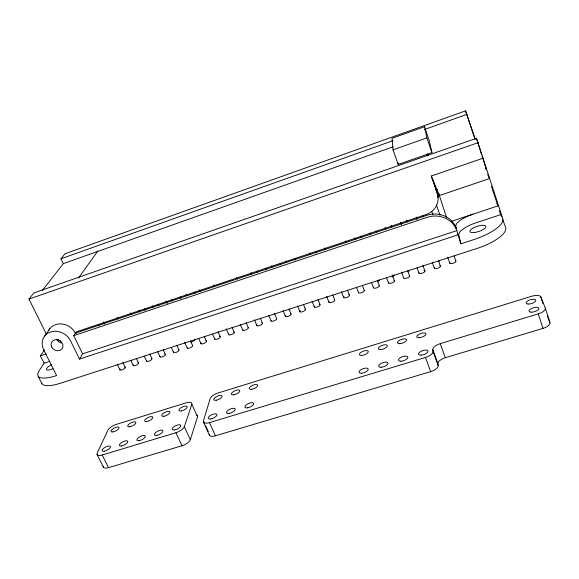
<?xml version="1.0" encoding="UTF-8"?>
<svg xmlns="http://www.w3.org/2000/svg" width="579" height="579" viewBox="0 0 579 579"><rect width="100%" height="100%" fill="white"/><g stroke="black" fill="none" stroke-linecap="round" stroke-linejoin="round"><path stroke-width="0.87" d="M103.323 466.153A7.744 3.047 -27.6 0 0 108.512 467.651L181.994 445.75A7.802 3.199 -25.9 0 0 190.339 439.685L197.555 416.8L191.808 404.251A7.513 2.873 -25.2 0 0 186.221 402.818L116.191 424.421A7.447 2.75 -26.8 0 0 107.991 430.038L97.214 453.075A7.78 2.967 -27.4 0 0 102.201 454.985L175.907 432.745A7.838 3.112 -25.7 0 0 184.325 426.716L191.808 404.251M49.823 361.31L44.098 363.199L39.039 370.849L37.686 373.933L38.171 376.278A29.869 8.851 -26.2 0 0 56.597 375.561L43.642 349.68A15.387 13.346 29.4 0 1 50.547 332.02A15.387 13.346 29.4 0 1 70.5 340.72L79.489 359.067L82.587 353.841L456.824 230.616L460.913 243.802L473.897 239.568A33.285 10.719 -18.5 0 0 502.738 218.486L476.488 138.301L33.828 292.938L28.95 299.068L46.501 334.373M82.587 353.841L73.721 335.661L75.306 333.171L426.933 215.301A23.269 21.589 -11.6 0 1 456.317 228.517L455.818 226.44A20.2 6.369 -18.5 0 1 473.101 214.143M44.098 363.199L40.385 355.817L44.431 349.861M44.655 336.073L49.866 328.611M78.52 277.992L97.822 250.982M42.441 290.405L63.306 263.633L393.177 146.784M63.306 263.633L60.983 258.777L64.993 253.74L465.574 110.878L475.229 139.17M424.508 126.736L392.048 138.301L393.011 149.845L398.178 164.436L431.927 152.639L429.357 140.943L424.508 126.736L426.882 137.867L431.927 152.639M60.983 258.777L393.018 140.675M424.501 129.472L466.964 114.367M393.011 149.845L426.882 137.867M28.95 299.068L478.218 142.644M76.674 333.316A15.097 13.158 29.6 0 0 76.088 331.941L426.137 214.505A17.421 16.393 -14.3 0 0 437.29 193.487L431.275 176.03L483.262 158.139M435.922 190.035L437.63 189.449M73.721 335.661L427.266 217.32A23.399 21.698 -11.4 0 1 456.824 230.616M40.385 355.817L46.117 353.914M451.461 221.323L498.367 205.755M501.211 214.491L476.003 222.799A20.135 6.514 -18.3 0 0 458.807 235.183L460.913 243.802M79.489 359.067L457.851 234.886M440.235 343.658L538.282 313.861A8.627 3.474 -16.2 0 0 545.302 308.057L540.815 296.875A8.403 3.3 -16.4 0 0 531.609 296.274L218.066 392.996A7.549 2.931 -24.5 0 0 210.163 398.605L203.417 420.94A7.874 3.177 -24.9 0 0 209.468 422.612L425.442 357.446A8.359 3.503 -19.1 0 0 433.02 351.453L432.766 349.55A8.381 3.488 -18.6 0 1 440.235 343.658L445.316 357.713A8.338 3.583 -18.5 0 0 437.912 363.655L438.187 365.602A8.316 3.597 -18.9 0 1 430.675 371.638L215.453 435.784A7.838 3.264 -25 0 1 209.287 434.489M445.316 357.713L542.993 328.387A8.584 3.568 -15.9 0 0 549.949 322.532L545.302 308.057M38.171 376.278L41.992 383.797M97.026 454.435L103.33 467.029M102.201 454.985L108.512 467.651M98.264 324.45L99.038 326.078M117.262 364.242L119.976 369.93M103.627 321.931L104.69 324.168M122.922 362.541L125.238 367.412M130.847 360.529L133.156 365.421M117.067 317.415L117.834 319.051M136.239 358.227L138.54 363.127M175.907 432.745L181.994 445.75M144.229 356.201L146.523 361.115M184.325 426.716L190.339 439.685M130.601 312.87L131.361 314.513M149.643 353.892L151.93 358.814M138.54 310.264L139.293 311.9M157.734 351.88L159.992 356.78M144.424 308.737L145.177 310.373M163.162 349.564L165.413 354.464M152.241 305.669L152.986 307.304M171.304 347.494L173.548 352.408M203.786 421.751L204.532 423.387M205.646 425.833L208.252 431.55M203.518 422.243L209.489 435.328M158.139 304.134L158.885 305.77M176.754 345.171L178.983 350.092M209.468 422.612L215.453 435.784M166.035 301.029L167.15 303.505M184.6 342.247L187.198 348.015M171.956 299.495L172.694 301.145M190.433 340.742L192.655 345.685M180.127 296.81L180.858 298.453M198.749 338.664L200.942 343.586M204.235 336.327L206.413 341.255M194.117 292.113L194.848 293.763M212.602 334.184L214.78 339.128M199.704 289.739L200.428 291.389M218.102 331.832L220.266 336.79M226.194 328.836L228.712 334.64M213.81 284.998L214.527 286.656M232.07 327.316L234.22 332.288M240.263 324.341L242.739 330.124M246.162 322.807L248.268 327.765M236.522 277.442L237.224 279.1M254.413 319.76L256.873 325.572M260.326 318.226L262.417 323.205M250.917 272.608L251.612 274.272M268.663 315.15L271.095 320.99M431.275 176.03L439.367 195.557L446.489 217.386M256.924 271.03L257.612 272.702M274.584 313.608L276.661 318.616M265.595 268.193L266.282 269.85M283.03 310.561L285.425 316.373M271.276 265.768L271.956 267.433M288.972 309.005L291.013 313.992M280.193 263.293L280.873 264.958M297.483 305.878L299.857 311.726M285.888 260.861L286.569 262.533M303.432 304.322L305.459 309.338M294.892 258.357L295.565 260.036M312.03 301.167L314.383 307.044M547.329 315.96L549.949 322.532M318.001 299.604L320.006 304.648M309.548 252.994L310.214 254.666M326.708 296.477L329.017 302.332M315.62 251.387L316.272 253.059M332.693 294.906L334.662 299.922M485.491 167.374L486.432 169.799L482.133 156.178M324.464 247.986L325.123 249.665M341.465 291.7L343.76 297.584M487.706 174.482L489.313 178.636L439.367 195.557L438.998 193.827M347.465 290.122L349.419 295.167M491.405 186.308L497.911 205.842L496.948 203.33M356.678 287.777L358.604 292.8M345.446 240.929L346.083 242.608M362.367 285.353L364.285 290.376M499.257 210.597L501.479 216.43M502.746 219.759L505.597 227.257A33.191 10.95 -18.3 0 1 476.901 248.478L60.44 383.233A29.79 9.054 -26.3 0 1 41.442 382.299M354.71 238.085L355.347 239.764M371.544 282.675L373.448 287.72M360.695 236.073L361.325 237.759M377.457 280.757L379.361 285.816M369.945 232.968L370.574 234.661M386.606 277.797L388.495 282.878M375.974 230.941L376.596 232.635M392.258 275.025L394.451 280.96M425.442 357.446L430.675 371.638M385.144 227.424L385.759 229.11M401.493 272.094L403.65 277.992M391.216 225.383L391.831 227.077M407.804 270.994L409.65 276.06M432.766 349.55L437.912 363.655M433.02 351.453L438.187 365.602M400.603 222.235L401.522 224.775M417.083 267.99L418.914 273.071M406.719 220.179L407.326 221.873M422.829 265.182L424.957 271.124M416.178 217.002L417.083 219.557M432.18 262.157L434.293 268.12M422.504 215.388L423.097 217.082M438.585 261.078L440.373 266.159M431.731 211.342L432.918 214.737M447.712 257.185L449.782 263.127M436.472 205.002L440.004 215.207M454.139 256.048L455.912 261.158M432.26 178.144L437.449 193.676A17.319 16.306 -14.5 0 1 437.724 197.229M475.004 139.141L465.574 110.878M427.751 153.862L428.308 155.556M538.282 313.861L542.993 328.387M540.815 296.875L542.957 303.534M476.488 138.301L481.598 154.477M426.882 154.202L427.237 155.939M398.012 162.713L398.178 164.436M196.375 414.861A7.476 2.953 -25.3 0 1 197.555 416.8M52.819 368.794A7.462 2.193 -26.4 0 1 46.407 369.416A7.462 2.193 -26.4 0 1 51.712 364.495M61.591 342.985A6.058 5.276 29.6 0 1 56.742 339.395M48.491 330.812A15.141 13.179 29.6 0 1 61.692 323.929A15.141 13.179 29.6 0 1 75.306 333.171M186.148 294.327A4.335 1.267 -23.9 0 1 186.004 295.435M437.34 195.326A4.509 1.296 -19.4 0 1 437.717 197.135M393.988 275.018A3.098 1.064 -20 0 1 391.99 277.044M439.237 260.376A3.156 1.078 -19 0 1 438.643 261.665M379.122 279.831A3.083 1.057 -20.3 0 1 377.79 281.524M408.962 270.169A3.119 1.071 -19.7 0 1 407.703 271.848M424.812 270.871A3.177 1.107 -19.3 0 1 422.084 273.223A3.177 1.107 -19.3 0 1 418.986 272.752M423.966 270.625A3.177 1.107 -19.3 0 1 424.472 270.697M455.376 260.738A3.221 1.115 -18.7 0 1 454.993 262.352A3.221 1.115 -18.7 0 1 451.055 263.619A3.221 1.115 -18.7 0 1 450.078 262.446M378.948 285.375A3.127 1.093 -20.3 0 1 378.319 287.039A3.127 1.093 -20.3 0 1 374.519 288.262A3.127 1.093 -20.3 0 1 373.839 287.025M261.824 322.894A3.018 1.035 -22.9 0 1 261.766 324.349A3.018 1.035 -22.9 0 1 258.198 325.876A3.018 1.035 -22.9 0 1 257.025 324.942M409.187 275.626A3.163 1.1 -19.7 0 1 407.138 278.021A3.163 1.1 -19.7 0 1 403.729 277.667M348.688 294.892A3.09 1.078 -21 0 1 348.782 296.405A3.09 1.078 -21 0 1 344.867 297.874A3.09 1.078 -21 0 1 344.1 296.607M205.907 340.922A2.982 1.006 -24 0 1 205.654 342.421A2.982 1.006 -24 0 1 202.129 343.926A2.982 1.006 -24 0 1 201.166 342.942M334.394 299.734A3.076 1.071 -21.3 0 1 332.114 302.173A3.076 1.071 -21.3 0 1 329.075 301.724M248.073 327.562A3.004 1.028 -23.2 0 1 245.539 330.044A3.004 1.028 -23.2 0 1 242.919 329.487M394.017 280.518A3.141 1.093 -20 0 1 393.43 282.168A3.141 1.093 -20 0 1 389.602 283.406A3.141 1.093 -20 0 1 388.864 282.176M363.996 290.195A3.112 1.086 -20.6 0 1 361.803 292.612A3.112 1.086 -20.6 0 1 358.618 292.207M290.376 313.695A3.04 1.049 -22.2 0 1 290.253 315.258A3.04 1.049 -22.2 0 1 286.417 316.691A3.04 1.049 -22.2 0 1 285.881 315.374M233.67 331.97A2.996 1.02 -23.5 0 1 233.511 333.446A2.996 1.02 -23.5 0 1 229.964 334.959A2.996 1.02 -23.5 0 1 228.908 334.003M178.513 349.752A2.967 0.992 -24.6 0 1 178.173 351.272A2.967 0.992 -24.6 0 1 174.67 352.763A2.967 0.992 -24.6 0 1 173.816 351.757M319.326 304.359A3.061 1.064 -21.6 0 1 319.311 305.9A3.061 1.064 -21.6 0 1 315.432 307.348A3.061 1.064 -21.6 0 1 314.788 306.059M304.8 309.041A3.054 1.057 -21.9 0 1 304.728 310.59A3.054 1.057 -21.9 0 1 300.87 312.038A3.054 1.057 -21.9 0 1 300.284 310.728M276.444 318.414A3.025 1.042 -22.5 0 1 273.997 320.882A3.025 1.042 -22.5 0 1 271.233 320.361M219.738 336.464A2.989 1.013 -23.7 0 1 219.535 337.948A2.989 1.013 -23.7 0 1 216.003 339.453A2.989 1.013 -23.7 0 1 214.99 338.491M192.163 345.352A2.975 0.999 -24.3 0 1 190.52 347.682A2.975 0.999 -24.3 0 1 187.227 347.718M439.874 265.739A3.199 1.107 -19 0 1 439.439 267.36A3.199 1.107 -19 0 1 435.524 268.62A3.199 1.107 -19 0 1 434.612 267.433M194.833 339.214A2.931 0.97 -24.2 0 1 193.856 340.828A2.931 0.97 -24.2 0 1 190.563 342.059M124.847 367.057A2.938 0.963 -25.6 0 1 124.326 368.606A2.938 0.963 -25.6 0 1 120.873 370.082A2.938 0.963 -25.6 0 1 120.208 369.033M138.128 362.772A2.946 0.97 -25.4 0 1 137.65 364.321A2.946 0.97 -25.4 0 1 134.183 365.798A2.946 0.97 -25.4 0 1 133.474 364.763M164.494 354.102A2.96 0.984 -24.8 0 1 165.015 355.253A2.96 0.984 -24.8 0 1 161.7 357.026A2.96 0.984 -24.8 0 1 160.043 356.476M151.503 358.459A2.953 0.977 -25.1 0 1 151.068 360A2.953 0.977 -25.1 0 1 147.587 361.484A2.953 0.977 -25.1 0 1 146.827 360.456M60.911 341.277A6.036 5.262 29.6 0 1 58.407 339.424M210.843 418.972A4.712 1.896 -24.8 0 0 216.893 414.586A4.712 1.896 -24.8 0 0 209.982 415.758A4.712 1.896 -24.8 0 0 210.843 418.972M531.015 312.153A5.153 2.07 -16.3 0 0 538.911 308.759A5.153 2.07 -16.3 0 0 531.971 308.238A5.153 2.07 -16.3 0 0 531.015 312.153M528.048 304.018A5.052 1.99 -16.5 0 0 535.799 300.689A5.052 1.99 -16.5 0 0 529.011 300.233A5.052 1.99 -16.5 0 0 528.048 304.018M421.092 355.144A4.994 2.084 -19.1 0 0 428.011 351.142A4.994 2.084 -19.1 0 0 420.651 351.489A4.994 2.084 -19.1 0 0 421.092 355.144M247.696 407.819A4.741 1.932 -23.9 0 0 253.66 403.433A4.741 1.932 -23.9 0 0 246.545 404.663A4.741 1.932 -23.9 0 0 247.696 407.819M104.198 451.236A4.654 1.773 -27.3 0 0 110.48 446.843A4.654 1.773 -27.3 0 0 104.126 447.878A4.654 1.773 -27.3 0 0 104.198 451.236M146.863 421.505A4.502 1.701 -26.1 0 0 152.834 417.329A4.502 1.701 -26.1 0 0 146.494 418.443A4.502 1.701 -26.1 0 0 146.863 421.505M163.995 416.25A4.509 1.715 -25.7 0 0 169.929 412.082A4.509 1.715 -25.7 0 0 163.502 413.211A4.509 1.715 -25.7 0 0 163.995 416.25M181.27 410.952A4.523 1.737 -25.3 0 0 187.169 406.776A4.523 1.737 -25.3 0 0 180.655 407.934A4.523 1.737 -25.3 0 0 181.27 410.952M129.884 426.716A4.494 1.679 -26.4 0 0 135.891 422.54A4.494 1.679 -26.4 0 0 129.638 423.625A4.494 1.679 -26.4 0 0 129.884 426.716M113.05 431.883A4.487 1.657 -26.8 0 0 119.093 427.707A4.487 1.657 -26.8 0 0 112.919 428.771A4.487 1.657 -26.8 0 0 113.05 431.883M121.576 445.975A4.661 1.795 -26.9 0 0 127.821 441.589A4.661 1.795 -26.9 0 0 121.38 442.646A4.661 1.795 -26.9 0 0 121.576 445.975M139.112 440.67A4.668 1.817 -26.5 0 0 145.322 436.284A4.668 1.817 -26.5 0 0 138.786 437.362A4.668 1.817 -26.5 0 0 139.112 440.67M156.8 435.321A4.675 1.831 -26.1 0 0 162.974 430.928A4.675 1.831 -26.1 0 0 156.344 432.035A4.675 1.831 -26.1 0 0 156.8 435.321M174.655 429.922A4.683 1.853 -25.7 0 0 180.786 425.529A4.683 1.853 -25.7 0 0 174.062 426.658A4.683 1.853 -25.7 0 0 174.655 429.922M216.278 400.212A4.545 1.773 -24.5 0 0 222.104 396.043A4.545 1.773 -24.5 0 0 215.41 397.245A4.545 1.773 -24.5 0 0 216.278 400.212M251.908 389.276A4.581 1.802 -23.6 0 0 257.648 385.115A4.581 1.802 -23.6 0 0 250.772 386.367A4.581 1.802 -23.6 0 0 251.908 389.276M229.183 413.42A4.726 1.918 -24.4 0 0 235.19 409.035A4.726 1.918 -24.4 0 0 228.184 410.236A4.726 1.918 -24.4 0 0 229.183 413.42M419.247 337.738A4.82 1.94 -19.2 0 0 425.927 333.909A4.82 1.94 -19.2 0 0 418.841 334.344A4.82 1.94 -19.2 0 0 419.247 337.738M399.857 343.687A4.784 1.925 -19.7 0 0 406.545 339.866A4.784 1.925 -19.7 0 0 399.59 340.264A4.784 1.925 -19.7 0 0 399.857 343.687M380.649 349.578A4.748 1.911 -20.2 0 0 387.344 345.764A4.748 1.911 -20.2 0 0 380.519 346.133A4.748 1.911 -20.2 0 0 380.649 349.578M361.614 355.419A4.719 1.896 -20.7 0 0 368.316 351.612A4.719 1.896 -20.7 0 0 361.622 351.945A4.719 1.896 -20.7 0 0 361.614 355.419M381.047 367.26A4.921 2.055 -20.2 0 0 387.988 363.265A4.921 2.055 -20.2 0 0 380.91 363.554A4.921 2.055 -20.2 0 0 381.047 367.26M361.31 373.231A4.893 2.041 -20.8 0 0 368.258 369.25A4.893 2.041 -20.8 0 0 361.325 369.496A4.893 2.041 -20.8 0 0 361.31 373.231M400.972 361.231A4.958 2.07 -19.7 0 0 407.906 357.236A4.958 2.07 -19.7 0 0 400.69 357.547A4.958 2.07 -19.7 0 0 400.972 361.231M234.017 394.769A4.56 1.788 -24 0 0 239.8 390.601A4.56 1.788 -24 0 0 233.011 391.831A4.56 1.788 -24 0 0 234.017 394.769M51.647 346.987A6.152 5.341 29.4 0 0 61.96 348.862A6.152 5.341 29.4 0 0 57.473 339.764A6.152 5.341 29.4 0 0 51.647 346.987M474.621 232.497A8.388 2.714 -18.3 0 0 485.839 226.309A8.388 2.714 -18.3 0 0 473.159 228.032A8.388 2.714 -18.3 0 0 474.621 232.497"/></g></svg>
